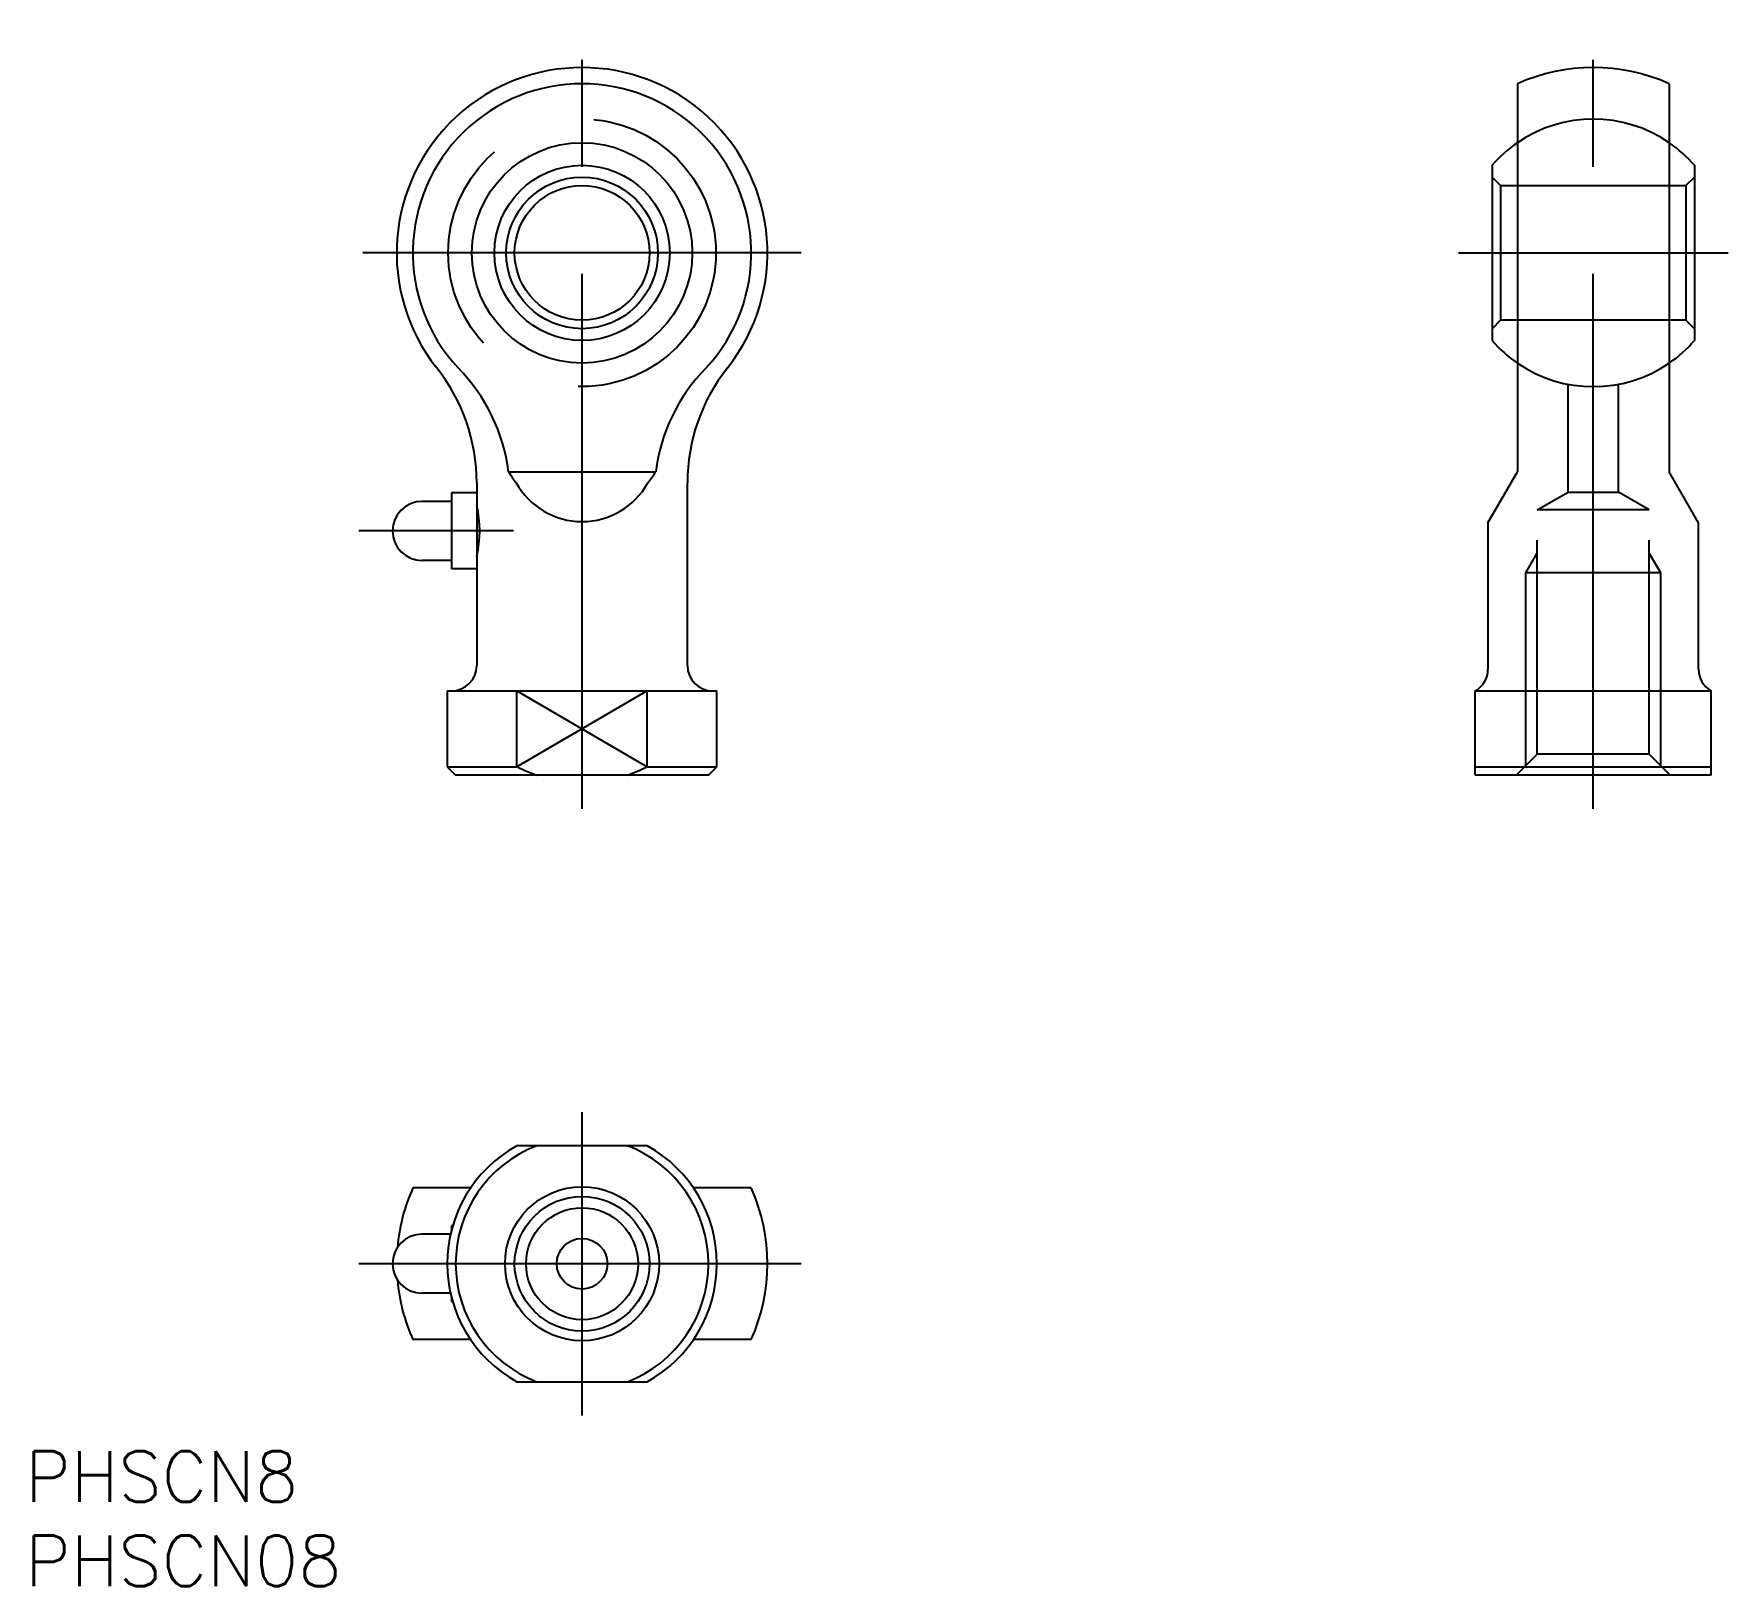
# Model space of a CAD drawing. Extents: x -33 to 68, y -19 to 73.
import ezdxf

# ---------------------------------------------------------------- set-up
doc = ezdxf.new("R2010")
doc.units = 0
doc.linetypes.add('CENTER', pattern=[50.8, 31.75, -6.35, 6.35, -6.35])
doc.linetypes.add('DASHED', pattern=[19.05, 12.7, -6.35])
doc.layers.get('0').update_dxf_attribs({"linetype": 'CONTINUOUS'})
doc.layers.add('CENTER', color=1, linetype='CENTER')
doc.styles.get("Standard").update_dxf_attribs({"font": 'txt.shx', "height": 3, "bigfont": 'bigfont.shx'})

msp = doc.modelspace()

# ---------------------------------------------------------------- linework, layer by layer
at = {"color": 7, "linetype": 'CONTINUOUS'}
for p, q in [((55.5, 70.04), (55.5, 47)), ((64.5, 70.04), (64.5, 47)), ((54, 65.2), (54, 54.8)), ((66, 65.2), (66, 54.8)), ((-6.25, 46.35), (-6.25, 35.5)), ((-4.37, 47), (4.37, 47)), ((6.25, 35.5), (6.25, 46.35)), ((53.75, 43.97), (55.5, 47)), ((66.25, 43.97), (64.5, 47)), ((-7.75, 45.25), (-9.5, 45.25)), ((-6.25, 45.75), (-7.75, 45.75)), ((-7.75, 45.75), (-7.75, 41.25)), ((53.75, 43.97), (53.75, 35.3)), ((66.25, 35.3), (66.25, 43.97)), ((-7.75, 41.75), (-9.5, 41.75)), ((-6.25, 41.25), (-7.75, 41.25)), ((-8, 34), (8, 34)), ((-8, 34), (-8, 29.5)), ((-3.87, 29.5), (-3.87, 34)), ((3.87, 29.5), (3.87, 34)), ((8, 29.5), (8, 34)), ((53, 34), (67, 34)), ((53, 29), (53, 34)), ((67, 29), (67, 34)), ((-8, 29.5), (-3.87, 29.5)), ((-8, 29.5), (-7.5, 29)), ((3.87, 29.5), (8, 29.5)), ((7.5, 29), (8, 29.5)), ((53, 29.5), (67, 29.5)), ((7.5, 29), (-7.5, 29)), ((67, 29), (53, 29)), ((3.87, 7), (-3.87, 7)), ((-6.61, 4.5), (-10.04, 4.5)), ((10.04, 4.5), (6.61, 4.5)), ((-7.68, 2.25), (-7.75, 2.25)), ((-7.75, 2.25), (-7.75, 1.98)), ((-7.81, 1.75), (-9.5, 1.75)), ((-7.81, -1.75), (-9.5, -1.75)), ((-7.75, -1.98), (-7.75, -2.25)), ((-7.68, -2.25), (-7.75, -2.25)), ((-6.61, -4.5), (-10.04, -4.5)), ((10.04, -4.5), (6.61, -4.5)), ((-3.87, -7), (3.87, -7))]:
    msp.add_line(p, q, dxfattribs=at)
at = {"color": 3, "linetype": 'DASHED'}
for p, q in [((54.5, 64), (54, 64.5)), ((65.5, 64), (66, 64.5)), ((54.5, 64), (54.5, 56)), ((54.5, 64), (65.5, 64)), ((65.5, 64), (65.5, 56)), ((54.5, 56), (54, 55.5)), ((65.5, 56), (54.5, 56)), ((65.5, 56), (66, 55.5)), ((58.5, 45.8), (58.5, 52.21)), ((61.5, 45.8), (61.5, 52.21)), ((56.68, 44.75), (58.5, 45.8)), ((58.5, 45.8), (61.5, 45.8)), ((63.32, 44.75), (61.5, 45.8)), ((56.68, 30.25), (56.68, 44.75)), ((63.32, 44.75), (56.68, 44.75)), ((63.32, 30.25), (63.32, 44.75)), ((56, 41), (56.68, 42.17)), ((64, 41), (63.32, 42.17)), ((56, 29.57), (56, 41)), ((64, 41), (56, 41)), ((64, 29.57), (64, 41)), ((56.68, 30.25), (55.43, 29)), ((63.32, 30.25), (56.68, 30.25)), ((63.32, 30.25), (64.57, 29))]:
    msp.add_line(p, q, dxfattribs=at)
at = {"color": 3, "linetype": 'CONTINUOUS'}
for p, q in [((3.87, 34), (-3.87, 29.5)), ((-3.87, 34), (3.87, 29.5))]:
    msp.add_line(p, q, dxfattribs=at)
at = {"color": 3, "linetype": 'DASHED'}
msp.add_circle((0, 60), 7.94, dxfattribs=at)
at = {"color": 7, "linetype": 'CONTINUOUS'}
for centre, radius in [((0, 60), 6.54), ((0, 60), 5.2), ((0, 60), 4.5), ((0, 60), 4), ((0, 0), 4.57), ((0, 0), 3.32), ((0, 0), 1.5)]:
    msp.add_circle(centre, radius, dxfattribs=at)
at = {"color": 3, "linetype": 'CONTINUOUS'}
msp.add_circle((0, 0), 4, dxfattribs=at)
at = {"color": 7, "linetype": 'CONTINUOUS'}
for centre, radius, start, end in [((0, 60), 11, 321.6367, 218.3633), ((60, 60), 11, 65.8523, 114.1477), ((0, 60), 10.04, 317.1435, 222.8565), ((60, 60), 7.94, 124.5364, 139.1046), ((60, 60), 7.94, 40.8954, 55.4636), ((60, 60), 7.94, 220.8954, 235.4636), ((60, 60), 7.94, 304.5364, 319.1046), ((-17.25, 46.35), 11, 0, 38.3633), ((-14.87, 45.72), 10.58, 6.9459, 44.7833), ((14.94, 45.69), 10.65, 135.3539, 172.9169), ((17.25, 46.35), 11, 141.6367, 180), ((20.28, 63.75), 29.8, 214.2044, 215.7394), ((0, 48.51), 4.46, 208.9287, 331.0713), ((-20.28, 63.75), 29.8, 324.2606, 325.7956), ((-9.5, 43.5), 1.75, 90, 270), ((-12.41, 43.5), 6.34, 346.3161, 13.6839), ((-7.75, 35.5), 1.5, 270, 0), ((7.75, 35.5), 1.5, 180, 270), ((52.26, 35.29), 1.49, 299.8162, 0.2053), ((67.74, 35.29), 1.49, 179.7885, 240.19), ((1.43, 40.39), 12.11, 244.0096, 250.0768), ((-1.44, 40.4), 12.12, 289.9263, 295.9872), ((0, 0), 8, 118.955, 241.045), ((0, 0), 7.5, 111.0395, 248.9605), ((0, 0), 7.5, 291.0395, 68.9605), ((0, 0), 8, 298.955, 61.045), ((0, 0), 11, 155.8523, 174.9462), ((0, 0), 11, 335.8523, 24.1477), ((-9.5, 0), 1.75, 90, 270), ((0, 0), 11, 185.0538, 204.1477)]:
    msp.add_arc(centre, radius, start, end, dxfattribs=at)
at = {"color": 3, "linetype": 'DASHED'}
for start, end in [(55.4636, 124.5364), (235.4636, 304.5364)]:
    msp.add_arc((60, 60), 7.94, start, end, dxfattribs=at)
at = {"layer": 'CENTER', "color": 1, "linetype": 'CENTER'}
for p, q in [((0, 27), (0, 73)), ((60, 27), (60, 73)), ((13, 60), (-13, 60)), ((52, 60), (68, 60)), ((-4.07, 43.5), (-13.25, 43.5)), ((0, -9), (0, 9)), ((13, 0), (-13.25, 0))]:
    msp.add_line(p, q, dxfattribs=at)

# ---------------------------------------------------------------- texts
at = {"color": 7, "linetype": 'CONTINUOUS'}
for s, p in [('PHSCN8', (-33.04, -14.13)), ('PHSCN08', (-33.04, -19.13))]:
    msp.add_text(s, height=3, dxfattribs=at).set_placement(p)

doc.saveas('drawing.dxf')
